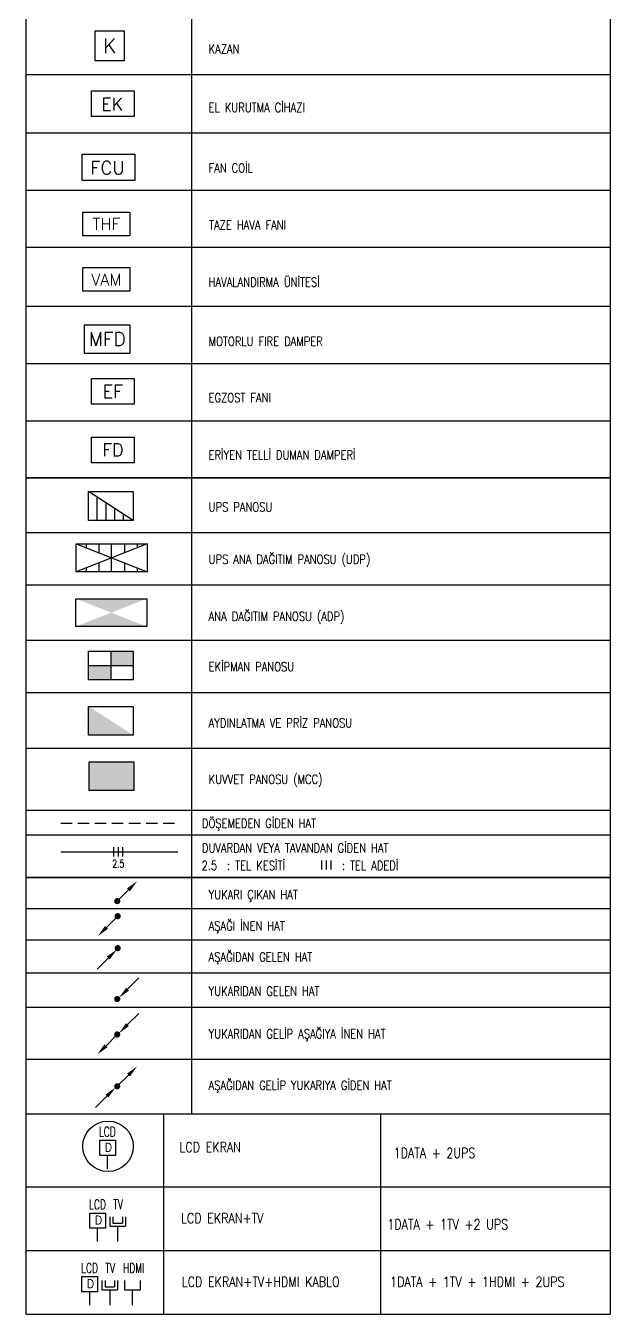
# Model space of a CAD drawing. Extents: x -1439 to 34962, y -872 to 8330.
# Drawn here: x -1439 to -796, y 1380 to 2797 of the extents above; entities that cross this region are included whole.
import ezdxf
from ezdxf.enums import TextEntityAlignment as Align

# ---------------------------------------------------------------- set-up
doc = ezdxf.new("R2010")
doc.units = 0
doc.linetypes.add('HIDDEN', pattern=[0.375, 0.25, -0.125])
for name, color, linetype, lineweight in [('E-ANA DAĞITIM PANOSU', 7, 'Continuous', 30), ('E-AYDINLATMA VE PRİZ PANOSU', 7, 'Continuous', 30), ('E-AŞAĞI İNEN HAT', 7, 'Continuous', 30), ('E-AŞAĞIDAN GELEN HAT', 7, 'Continuous', 30), ('E-AŞAĞIDAN GELİP YUKARIYA GİDEN HAT', 7, 'Continuous', 30), ('E-DATA LCD EKRAN', 7, 'Continuous', 30), ('E-DATA PRİZİ (RJ45)', 7, 'Continuous', 30), ('E-EGZOST FANI', 7, 'Continuous', 30), ('E-EKİPMAN PANOSU', 7, 'Continuous', 30), ('E-EL KURUTMA CİHAZI', 7, 'Continuous', 30), ('E-ERİYEN TELLİ DUMAN DAMPERİ', 7, 'Continuous', 30), ('E-FAN COİL', 7, 'Continuous', 30), ('E-HAVALANDIRMA ÜNİTESİ', 7, 'Continuous', 30), ('E-KABLO', 7, 'Continuous', 30), ('E-KAZAN', 7, 'Continuous', 30), ('E-KUVVET PANOSU (MCC)', 7, 'Continuous', 30), ('E-MOTORLU FIRE DAMPER', 7, 'Continuous', 30), ('E-TAZE HAVA FANI', 7, 'Continuous', 30), ('E-UPS ANA DAĞITIM PANOSU', 7, 'Continuous', 30), ('E-UPS PANOSU', 7, 'Continuous', 30), ('E-YAZI', 7, 'Continuous', 30), ('E-YUKARI ÇIKAN HAT', 7, 'Continuous', 30), ('E-YUKARIDAN GELEN HAT', 7, 'Continuous', 30), ('E-YUKARIDAN GELİP AŞAĞIYA İNEN HAT', 7, 'Continuous', 30)]:
    doc.layers.add(name, color=color, linetype=linetype, lineweight=lineweight)
doc.styles.add('E-YAZI', font='txttw.shx')

# ---------------------------------------------------------------- blocks, each defined once
blk = doc.blocks.new('E-DATA LCD EKRAN')
at = {"layer": 'E-DATA PRİZİ (RJ45)', "color": 1}
blk.add_line((0, 0), (0, 42), dxfattribs=at)
blk.add_lwpolyline([(-24.6, 89.6), (24.6, 89.6), (24.6, 42), (-24.6, 42)], close=True, dxfattribs=at)
blk.add_circle((1.6, 70.7), 79.4, dxfattribs=at)
at = {"layer": 'E-DATA PRİZİ (RJ45)', "color": 1, "style": 'E-YAZI'}
blk.add_text('D', height=25.6, dxfattribs=at).set_placement((-8.8, 54.6))
at = {"layer": 'E-YAZI', "color": 1, "style": 'E-YAZI', "width": 0.7}
blk.add_text('LCD', height=30, dxfattribs=at).set_placement((-27, 101.6))
blk = doc.blocks.new('E-LCD+TV')
at = {"layer": 'E-DATA PRİZİ (RJ45)', "color": 1}
for p, q in [((0, 0), (0, 42)), ((38.5, 77.5), (38.5, 48)), ((38.5, 48), (87.6, 48)), ((48.3, 77.5), (48.3, 57.8)), ((48.3, 57.8), (77.8, 57.8)), ((63, 48), (63, 0)), ((77.8, 77.5), (77.8, 57.8)), ((87.6, 77.5), (87.6, 48))]:
    blk.add_line(p, q, dxfattribs=at)
blk.add_lwpolyline([(-24.6, 89.6), (24.6, 89.6), (24.6, 42), (-24.6, 42)], close=True, dxfattribs=at)
at = {"layer": 'E-DATA PRİZİ (RJ45)', "color": 1, "style": 'E-YAZI'}
blk.add_text('D', height=25.6, dxfattribs=at).set_placement((-8.8, 54.6))
at = {"layer": 'E-YAZI', "color": 1, "style": 'E-YAZI', "width": 0.7}
for s, p in [('LCD', (-27, 101.6)), ('TV', (49, 101.6))]:
    blk.add_text(s, height=30, dxfattribs=at).set_placement(p)
blk = doc.blocks.new('E-LCD+TV+HDMI')
at = {"layer": 'E-DATA PRİZİ (RJ45)', "color": 1}
for p, q in [((-63, 0), (-63, 42)), ((-24.6, 77.5), (-24.6, 48)), ((-24.6, 48), (24.6, 48)), ((-14.7, 77.5), (-14.7, 57.8)), ((-14.7, 57.8), (14.7, 57.8)), ((0, 48), (0, 0)), ((14.7, 77.5), (14.7, 57.8)), ((24.6, 77.5), (24.6, 48)), ((46.1, 77.5), (46.1, 48)), ((46.1, 48), (95.2, 48)), ((70.6, 48), (70.6, 0)), ((95.2, 77.5), (95.2, 48))]:
    blk.add_line(p, q, dxfattribs=at)
blk.add_lwpolyline([(-87.6, 89.6), (-38.5, 89.6), (-38.5, 42), (-87.6, 42)], close=True, dxfattribs=at)
at = {"layer": 'E-DATA PRİZİ (RJ45)', "color": 1, "style": 'E-YAZI'}
blk.add_text('D', height=25.6, dxfattribs=at).set_placement((-71.8, 54.6))
at = {"layer": 'E-YAZI', "color": 1, "style": 'E-YAZI', "width": 0.7}
for s, p in [('LCD', (-90, 101.6)), ('TV', (-14, 101.6)), ('HDMI', (41.2, 101.6))]:
    blk.add_text(s, height=30, dxfattribs=at).set_placement(p)
blk = doc.blocks.new('100_KAZAN')
at = {"layer": 'E-KAZAN', "color": 4}
blk.add_lwpolyline([(-1.8, 1.8), (-1.8, -1.8), (1.8, -1.8), (1.8, 1.8)], close=True, dxfattribs=at)
at = {"layer": 'E-KAZAN', "color": 3, "style": 'E-YAZI'}
blk.add_text('K', height=1.8, dxfattribs=at).set_placement((0, 0), align=Align.MIDDLE_CENTER)
blk = doc.blocks.new('100_EL KURUTMA CİHAZI')
at = {"layer": 'E-EL KURUTMA CİHAZI', "color": 4}
for p, q in [((-2.35, 2.83), (2.35, 2.83)), ((-2.35, 0), (-2.35, 2.83)), ((2.35, 2.83), (2.35, 0)), ((2.35, 0), (-2.35, 0))]:
    blk.add_line(p, q, dxfattribs=at)
at = {"layer": 'E-EL KURUTMA CİHAZI', "color": 3, "style": 'E-YAZI'}
blk.add_text('EK', height=1.4, dxfattribs=at).set_placement((-1.28, 0.68))
blk = doc.blocks.new('100_FAN COİL')
at = {"layer": 'E-FAN COİL', "color": 4}
blk.add_lwpolyline([(-3.62, 0), (-3.62, 3.65), (3.62, 3.65), (3.62, 0)], close=True, dxfattribs=at)
at = {"layer": 'E-FAN COİL', "color": 3, "style": 'E-YAZI'}
blk.add_text('FCU', height=1.8, dxfattribs=at).set_placement((-2.5, 0.87))
blk = doc.blocks.new('100_TAZE HAVA FANI')
at = {"layer": 'E-TAZE HAVA FANI', "color": 4}
blk.add_lwpolyline([(-3.22, 0), (-3.22, 3.25), (3.22, 3.25), (3.22, 0)], close=True, dxfattribs=at)
at = {"layer": 'E-TAZE HAVA FANI', "color": 3, "style": 'E-YAZI'}
blk.add_text('THF', height=1.6, dxfattribs=at).set_placement((0, 1.62), align=Align.MIDDLE_CENTER)
blk = doc.blocks.new('100_HAVALANDIRMA ÜNİTESİ')
at = {"layer": 'E-HAVALANDIRMA ÜNİTESİ', "color": 4}
for p, q in [((-3.22, 0), (-3.22, 3.25)), ((-3.22, 3.25), (3.22, 3.25)), ((3.22, 3.25), (3.22, 0)), ((3.22, 0), (-3.22, 0))]:
    blk.add_line(p, q, dxfattribs=at)
at = {"layer": 'E-HAVALANDIRMA ÜNİTESİ', "color": 3, "style": 'E-YAZI'}
blk.add_text('VAM', height=1.6, dxfattribs=at).set_placement((0, 1.62), align=Align.MIDDLE_CENTER)
blk = doc.blocks.new('100_MOTORLU FIRE DAMPER')
at = {"layer": 'E-MOTORLU FIRE DAMPER', "color": 4}
blk.add_lwpolyline([(-2.53, 0), (2.53, 0), (2.53, 3.05), (-2.53, 3.05)], close=True, dxfattribs=at)
at = {"layer": 'E-MOTORLU FIRE DAMPER', "color": 3, "style": 'E-YAZI'}
blk.add_text('MFD', height=1.505, dxfattribs=at).set_placement((0, 1.53), align=Align.MIDDLE_CENTER)
blk = doc.blocks.new('100_EGZOST FANI')
at = {"layer": 'E-EGZOST FANI', "color": 4}
for p, q in [((-2.35, 2.83), (2.35, 2.83)), ((-2.35, 0), (-2.35, 2.83)), ((2.35, 2.83), (2.35, 0)), ((2.35, 0), (-2.35, 0))]:
    blk.add_line(p, q, dxfattribs=at)
at = {"layer": 'E-EGZOST FANI', "color": 3, "style": 'E-YAZI'}
blk.add_text('EF', height=1.4, dxfattribs=at).set_placement((0, 1.42), align=Align.MIDDLE_CENTER)
blk = doc.blocks.new('100_ERİYEN TELLİ DUMAN DAMPERİ')
at = {"layer": 'E-ERİYEN TELLİ DUMAN DAMPERİ', "color": 4}
blk.add_lwpolyline([(-2.35, 2.83), (2.35, 2.83), (2.35, 0), (-2.35, 0)], close=True, dxfattribs=at)
at = {"layer": 'E-ERİYEN TELLİ DUMAN DAMPERİ', "color": 3, "style": 'E-YAZI'}
blk.add_text('FD', height=1.4, dxfattribs=at).set_placement((0, 1.42), align=Align.MIDDLE_CENTER)
blk = doc.blocks.new('100_UPS PANOSU')
at = {"layer": 'E-UPS PANOSU', "color": 4}
for p, q in [((-38.4, 49.4), (38.4, 49.4)), ((-38.4, 0), (-38.4, 49.4)), ((38.4, 0), (-38.4, 49.4)), ((38.4, 49.4), (38.4, 0)), ((-23.4, 0), (-23.4, 39.7)), ((-8.4, 0), (-8.4, 30.1)), ((38.4, 0), (-38.4, 0)), ((6.6, 0), (6.6, 20.4)), ((21.6, 0), (21.6, 10.8))]:
    blk.add_line(p, q, dxfattribs=at)
blk = doc.blocks.new('100_UPS ANA DAĞITIM PANOSU')
at = {"layer": 'E-UPS ANA DAĞITIM PANOSU', "color": 4}
for p, q in [((-4.87, 1.91), (4.87, 1.91)), ((-4.87, -1.91), (-4.87, 1.91)), ((-4.87, 1.91), (4.87, -1.91)), ((4.87, 1.91), (-4.87, -1.91)), ((-3.52, 1.91), (-3.52, 1.38)), ((-1.76, 1.91), (-1.76, 0.69)), ((0, -1.91), (0, 1.91)), ((1.76, 1.91), (1.76, 0.69)), ((3.52, 1.91), (3.52, 1.38)), ((4.87, 1.91), (4.87, -1.91)), ((-3.52, -1.38), (-3.52, -1.91)), ((-1.76, -0.69), (-1.76, -1.91)), ((1.76, -0.69), (1.76, -1.91)), ((3.52, -1.38), (3.52, -1.91)), ((4.87, -1.91), (-4.87, -1.91))]:
    blk.add_line(p, q, dxfattribs=at)
blk = doc.blocks.new('100_ANA DAĞITIM PANOSU')
at = {"layer": 'E-ANA DAĞITIM PANOSU', "color": 4}
for p, q in [((-4.87, 1.91), (4.87, 1.91)), ((-4.87, -1.91), (-4.87, 1.91)), ((4.87, 1.91), (4.87, -1.91)), ((4.87, -1.91), (-4.87, -1.91))]:
    blk.add_line(p, q, dxfattribs=at)
blk.add_solid([(-4.87, 1.91), (4.87, 1.91), (4.87, -1.91), (-4.87, -1.91)], dxfattribs=at)
blk = doc.blocks.new('100_EKİPMAN PANOSU')
at = {"layer": 'E-EKİPMAN PANOSU', "color": 4}
for p, q in [((-3.07, 3.95), (3.07, 3.95)), ((-3.07, 0), (-3.07, 3.95)), ((0, 3.95), (0, 0)), ((3.07, 3.95), (3.07, 0)), ((-3.07, 1.97), (3.07, 1.97)), ((3.07, 0), (-3.07, 0))]:
    blk.add_line(p, q, dxfattribs=at)
for points in [[(0, 3.95), (3.07, 3.95), (0, 1.97), (3.07, 1.97)], [(-3.07, 1.97), (0, 1.97), (-3.07, 0), (0, 0)]]:
    blk.add_solid(points, dxfattribs=at)
blk = doc.blocks.new('100_AYDINLATMA VE PRİZ PANOSU')
at = {"layer": 'E-AYDINLATMA VE PRİZ PANOSU', "color": 4}
for p, q in [((-3.07, 3.95), (3.07, 3.95)), ((-3.07, 0), (-3.07, 3.95)), ((3.07, 3.95), (3.07, 0)), ((3.07, 0), (-3.07, 0))]:
    blk.add_line(p, q, dxfattribs=at)
blk.add_solid([(3.07, 0), (-3.07, 0), (-3.07, 3.95)], dxfattribs=at)
blk = doc.blocks.new('100_KUVVET PANOSU (MCC)')
at = {"layer": 'E-KUVVET PANOSU (MCC)', "color": 4}
for p, q in [((-3.07, 3.95), (3.07, 3.95)), ((-3.07, 0), (-3.07, 3.95)), ((3.07, 3.95), (3.07, 0)), ((3.07, 0), (-3.07, 0))]:
    blk.add_line(p, q, dxfattribs=at)
blk.add_solid([(-3.07, 3.95), (3.07, 3.95), (-3.07, 0), (3.07, 0)], dxfattribs=at)
blk = doc.blocks.new('100_YUKARI ÇIKAN HAT')
at = {"layer": 'E-YUKARI ÇIKAN HAT', "color": 3, "linetype": 'Continuous'}
blk.add_line((2.47, 2.47), (0, 0), dxfattribs=at)
at = {"layer": 'E-YUKARI ÇIKAN HAT', "color": 4, "linetype": 'Continuous', "const_width": 0.675}
blk.add_lwpolyline([(-0.34, 0, 1), (0.34, 0, 1)], format="xyb", close=True, dxfattribs=at)
at = {"layer": 'E-YUKARI ÇIKAN HAT', "color": 3, "linetype": 'Continuous'}
blk.add_solid([(2.15, 2.79), (2.79, 2.15), (4.38, 4.38)], dxfattribs=at)
blk = doc.blocks.new('100_AŞAĞI İNEN HAT')
at = {"layer": 'E-AŞAĞI İNEN HAT', "color": 3, "linetype": 'Continuous'}
blk.add_line((-2.47, -2.47), (0, 0), dxfattribs=at)
at = {"layer": 'E-AŞAĞI İNEN HAT', "color": 4, "linetype": 'Continuous', "const_width": 0.675}
blk.add_lwpolyline([(-0.34, 0, 1), (0.34, 0, 1)], format="xyb", close=True, dxfattribs=at)
at = {"layer": 'E-AŞAĞI İNEN HAT', "color": 3, "linetype": 'Continuous'}
blk.add_solid([(-2.15, -2.79), (-2.79, -2.15), (-4.38, -4.38)], dxfattribs=at)
blk = doc.blocks.new('100_AŞAĞIDAN GELEN HAT')
at = {"layer": 'E-AŞAĞIDAN GELEN HAT', "color": 3, "linetype": 'Continuous'}
blk.add_line((-2.07, -2.17), (-4.55, -4.64), dxfattribs=at)
at = {"layer": 'E-AŞAĞIDAN GELEN HAT', "color": 4, "linetype": 'Continuous', "const_width": 0.675}
blk.add_lwpolyline([(-0.34, 0, 1), (0.34, 0, 1)], format="xyb", close=True, dxfattribs=at)
at = {"layer": 'E-AŞAĞIDAN GELEN HAT', "color": 3, "linetype": 'Continuous'}
blk.add_solid([(-2.39, -1.85), (-1.76, -2.49), (-0.16, -0.26)], dxfattribs=at)
blk = doc.blocks.new('100_YUKARIDAN GELEN HAT')
at = {"layer": 'E-YUKARIDAN GELEN HAT', "color": 3, "linetype": 'Continuous'}
blk.add_line((2.28, 2.17), (4.75, 4.65), dxfattribs=at)
at = {"layer": 'E-YUKARIDAN GELEN HAT', "color": 4, "linetype": 'Continuous', "const_width": 0.675}
blk.add_lwpolyline([(-0.34, 0, 1), (0.34, 0, 1)], format="xyb", close=True, dxfattribs=at)
at = {"layer": 'E-YUKARIDAN GELEN HAT', "color": 3, "linetype": 'Continuous'}
blk.add_solid([(2.59, 1.86), (1.96, 2.49), (0.37, 0.27)], dxfattribs=at)
blk = doc.blocks.new('100_YUKARIDAN GELİP AŞAĞIYA İNEN HAT')
at = {"layer": 'E-YUKARIDAN GELİP AŞAĞIYA İNEN HAT', "color": 3, "linetype": 'Continuous'}
for p, q in [((2.28, 2.17), (4.75, 4.65)), ((-2.47, -2.47), (0, 0))]:
    blk.add_line(p, q, dxfattribs=at)
at = {"layer": 'E-YUKARIDAN GELİP AŞAĞIYA İNEN HAT', "color": 4, "linetype": 'Continuous', "const_width": 0.675}
blk.add_lwpolyline([(-0.34, 0, 1), (0.34, 0, 1)], format="xyb", close=True, dxfattribs=at)
at = {"layer": 'E-YUKARIDAN GELİP AŞAĞIYA İNEN HAT', "color": 3, "linetype": 'Continuous'}
for points in [[(2.59, 1.86), (1.96, 2.49), (0.37, 0.27)], [(-2.15, -2.79), (-2.79, -2.15), (-4.38, -4.38)]]:
    blk.add_solid(points, dxfattribs=at)
blk = doc.blocks.new('100_AŞAĞIDAN GELİP YUKARIYA GİDEN HAT')
at = {"layer": 'E-AŞAĞIDAN GELİP YUKARIYA GİDEN HAT', "color": 3, "linetype": 'Continuous'}
for p, q in [((2.47, 2.47), (0, 0)), ((-2.28, -2.17), (-4.75, -4.65))]:
    blk.add_line(p, q, dxfattribs=at)
at = {"layer": 'E-AŞAĞIDAN GELİP YUKARIYA GİDEN HAT', "color": 4, "linetype": 'Continuous', "const_width": 0.675}
blk.add_lwpolyline([(0.34, 0, 1), (-0.34, 0, 1)], format="xyb", close=True, dxfattribs=at)
at = {"layer": 'E-AŞAĞIDAN GELİP YUKARIYA GİDEN HAT', "color": 3, "linetype": 'Continuous'}
for points in [[(2.15, 2.79), (2.79, 2.15), (4.38, 4.38)], [(-2.59, -1.86), (-1.96, -2.49), (-0.37, -0.27)]]:
    blk.add_solid(points, dxfattribs=at)

msp = doc.modelspace()

# ---------------------------------------------------------------- linework, layer by layer
at = {"layer": 'E-KABLO', "color": 6, "linetype": 'HIDDEN', "ltscale": 50}
msp.add_line((-1400.13, 1920.04), (-1271.55, 1920.04), dxfattribs=at)
at = {"layer": 'E-KABLO', "color": 6}
msp.add_line((-1400.13, 1888.67), (-1271.55, 1888.67), dxfattribs=at)
at = {"layer": 'E-KABLO', "color": 7}
for p, q in [((-1342.15, 1893.67), (-1342.15, 1883.67)), ((-1337.15, 1893.67), (-1337.15, 1883.67)), ((-1332.15, 1893.67), (-1332.15, 1883.67))]:
    msp.add_line(p, q, dxfattribs=at)
at = {"layer": 'E-KABLO'}
for p, q in [((-1287.17, 1599.99), (-1287.17, 1380)), ((-1048.78, 1599.99), (-1048.78, 1380)), ((-1438.53, 1520), (-796.2, 1520)), ((-1438.53, 1450), (-796.2, 1450)), ((-1438.53, 1380), (-796.2, 1380))]:
    msp.add_line(p, q, dxfattribs=at)
at = {"layer": 'E-YAZI', "color": 4}
for p, q in [((-1438.53, 4180), (-1438.53, 1539.29)), ((-796.2, 4180), (-796.2, 1539.29)), ((-1438.53, 1599.99), (-1438.53, 1380)), ((-796.2, 1599.99), (-796.2, 1380))]:
    msp.add_line(p, q, dxfattribs=at)
at = {"layer": 'E-YAZI', "color": 7}
for p, q in [((-1256.27, 4120.92), (-1256.27, 1600)), ((-1438.53, 2743.75), (-796.2, 2743.75)), ((-796.2, 2488.77), (-1438.53, 2488.77)), ((-796.2, 2300.1), (-1438.53, 2300.1)), ((-796.2, 2239.61), (-1438.53, 2239.61)), ((-796.2, 2182.02), (-1438.53, 2182.02)), ((-796.2, 2121.27), (-1438.53, 2121.27)), ((-796.2, 2121.27), (-1438.53, 2121.27)), ((-796.2, 2063.44), (-1438.53, 2063.44)), ((-796.2, 2002.35), (-1438.53, 2002.35)), ((-796.2, 1934.21), (-1438.53, 1934.21)), ((-796.2, 1906.89), (-1438.53, 1906.89)), ((-1113.43, 1879.07), (-1113.43, 1869.07)), ((-1108.43, 1879.07), (-1108.43, 1869.07)), ((-1103.43, 1879.07), (-1103.43, 1869.07)), ((-796.2, 1860.52), (-1438.53, 1860.52)), ((-796.2, 1826.03), (-1438.53, 1826.03)), ((-796.2, 1791.54), (-1438.53, 1791.54)), ((-796.2, 1755.18), (-1438.53, 1755.18)), ((-796.2, 1717.29), (-1438.53, 1717.29)), ((-796.2, 1660.32), (-1438.53, 1660.32)), ((-796.2, 1599.99), (-1438.53, 1599.99))]:
    msp.add_line(p, q, dxfattribs=at)
at = {"layer": 'E-YAZI', "color": 7, "linetype": 'Continuous'}
for p, q in [((-1438.53, 2679.59), (-796.2, 2679.59)), ((-1438.53, 2616.7), (-796.2, 2616.7)), ((-1438.53, 2553.81), (-796.2, 2553.81)), ((-1438.53, 2425.88), (-796.2, 2425.88)), ((-1438.53, 2362.99), (-796.2, 2362.99)), ((-1438.53, 2300.1), (-796.2, 2300.1)), ((-1438.53, 2300.1), (-796.2, 2300.1)), ((-1438.53, 1860.52), (-796.2, 1860.52))]:
    msp.add_line(p, q, dxfattribs=at)

# ---------------------------------------------------------------- block references
at = {"layer": 'E-ANA DAĞITIM PANOSU', "xscale": 8, "yscale": 8, "zscale": 8}
msp.add_blockref('100_ANA DAĞITIM PANOSU', (-1344.63, 2151.83), dxfattribs=at)
at = {"layer": 'E-AYDINLATMA VE PRİZ PANOSU', "xscale": 8, "yscale": 8, "zscale": 8}
msp.add_blockref('100_AYDINLATMA VE PRİZ PANOSU', (-1344.93, 2017.08), dxfattribs=at)
at = {"layer": 'E-AŞAĞI İNEN HAT', "xscale": 5, "yscale": 5, "zscale": 5}
msp.add_blockref('100_AŞAĞI İNEN HAT', (-1337.49, 1817.9), dxfattribs=at)
at = {"layer": 'E-AŞAĞIDAN GELEN HAT', "xscale": 5, "yscale": 5, "zscale": 5}
msp.add_blockref('100_AŞAĞIDAN GELEN HAT', (-1337.49, 1782.7), dxfattribs=at)
at = {"layer": 'E-AŞAĞIDAN GELİP YUKARIYA GİDEN HAT', "xscale": 5, "yscale": 5, "zscale": 5}
msp.add_blockref('100_AŞAĞIDAN GELİP YUKARIYA GİDEN HAT', (-1338.02, 1630.79), dxfattribs=at)
at = {"layer": 'E-DATA LCD EKRAN', "color": 1, "xscale": 0.35, "yscale": 0.35, "zscale": 0.35}
for name, p in [('E-DATA LCD EKRAN', (-1348.7, 1540)), ('E-LCD+TV', (-1359.61, 1460)), ('E-LCD+TV+HDMI', (-1346.23, 1390))]:
    msp.add_blockref(name, p, dxfattribs=at)
at = {"layer": 'E-EGZOST FANI', "xscale": 10, "yscale": 10, "zscale": 10}
msp.add_blockref('100_EGZOST FANI', (-1342.83, 2381.05), dxfattribs=at)
at = {"layer": 'E-EKİPMAN PANOSU', "xscale": 8, "yscale": 8, "zscale": 8}
msp.add_blockref('100_EKİPMAN PANOSU', (-1344.93, 2077.86), dxfattribs=at)
at = {"layer": 'E-EL KURUTMA CİHAZI', "xscale": 10, "yscale": 10, "zscale": 10}
msp.add_blockref('100_EL KURUTMA CİHAZI', (-1342.83, 2697.44), dxfattribs=at)
at = {"layer": 'E-ERİYEN TELLİ DUMAN DAMPERİ', "xscale": 10, "yscale": 10, "zscale": 10}
msp.add_blockref('100_ERİYEN TELLİ DUMAN DAMPERİ', (-1342.83, 2316.68), dxfattribs=at)
at = {"layer": 'E-FAN COİL', "xscale": 8, "yscale": 8, "zscale": 8}
msp.add_blockref('100_FAN COİL', (-1347.53, 2627.03), dxfattribs=at)
at = {"layer": 'E-HAVALANDIRMA ÜNİTESİ', "xscale": 8, "yscale": 8, "zscale": 8}
msp.add_blockref('100_HAVALANDIRMA ÜNİTESİ', (-1349.9, 2505.31), dxfattribs=at)
at = {"layer": 'E-KAZAN', "xscale": 9, "yscale": 9, "zscale": 9}
msp.add_blockref('100_KAZAN', (-1346.27, 2775.34), dxfattribs=at)
at = {"layer": 'E-KUVVET PANOSU (MCC)', "xscale": 8, "yscale": 8, "zscale": 8}
msp.add_blockref('100_KUVVET PANOSU (MCC)', (-1344.5, 1956.24), dxfattribs=at)
at = {"layer": 'E-MOTORLU FIRE DAMPER', "xscale": 10, "yscale": 10, "zscale": 10}
msp.add_blockref('100_MOTORLU FIRE DAMPER', (-1349.05, 2437.43), dxfattribs=at)
at = {"layer": 'E-TAZE HAVA FANI', "xscale": 8, "yscale": 8, "zscale": 8}
msp.add_blockref('100_TAZE HAVA FANI', (-1349.9, 2566.35), dxfattribs=at)
at = {"layer": 'E-UPS ANA DAĞITIM PANOSU', "xscale": 8, "yscale": 8, "zscale": 8}
msp.add_blockref('100_UPS ANA DAĞITIM PANOSU', (-1344.15, 2212.11), dxfattribs=at)
at = {"layer": 'E-UPS PANOSU', "xscale": 0.6400002083427264, "yscale": 0.6400002083427264, "zscale": 0.6400002083427264}
msp.add_blockref('100_UPS PANOSU', (-1344.93, 2253.35), dxfattribs=at)
at = {"layer": 'E-YUKARI ÇIKAN HAT', "xscale": 5, "yscale": 5, "zscale": 5}
msp.add_blockref('100_YUKARI ÇIKAN HAT', (-1338.02, 1834.46), dxfattribs=at)
at = {"layer": 'E-YUKARIDAN GELEN HAT', "xscale": 5, "yscale": 5, "zscale": 5}
msp.add_blockref('100_YUKARIDAN GELEN HAT', (-1338.02, 1726.7), dxfattribs=at)
at = {"layer": 'E-YUKARIDAN GELİP AŞAĞIYA İNEN HAT', "xscale": 5, "yscale": 5, "zscale": 5}
msp.add_blockref('100_YUKARIDAN GELİP AŞAĞIYA İNEN HAT', (-1338.02, 1687.75), dxfattribs=at)

# ---------------------------------------------------------------- texts
at = {"layer": 'E-KABLO', "color": 3, "linetype": 'Continuous', "style": 'E-YAZI', "width": 0.7}
msp.add_text('2.5', height=8.75, dxfattribs=at).set_placement((-1343.39, 1871.3))
at = {"layer": 'E-YAZI', "color": 3, "style": 'E-YAZI', "width": 0.8}
for s, height, p in [('KAZAN', 10, (-1237.6, 2766.76)), ('EL KURUTMA CİHAZI', 10, (-1237.64, 2702.52)), ('FAN COİL', 10, (-1237.6, 2636.04)), ('TAZE HAVA FANI', 10, (-1237.12, 2573.15)), ('HAVALANDIRMA ÜNİTESİ', 10, (-1237.6, 2510.39)), ('MOTORLU FIRE DAMPER', 10, (-1237.6, 2445.22)), ('EGZOST FANI', 10, (-1237.64, 2383.23)), ('ERİYEN TELLİ DUMAN DAMPERİ', 10, (-1237.64, 2320.34)), ('UPS PANOSU', 10, (-1237.54, 2263.01)), ('UPS ANA DAĞITIM PANOSU (UDP)', 10, (-1237.54, 2205.55)), ('ANA DAĞITIM PANOSU (ADP)', 10, (-1237.54, 2142.69)), ('EKİPMAN PANOSU', 10, (-1237.54, 2087.32)), ('AYDINLATMA VE PRİZ PANOSU', 10, (-1237.54, 2025.44)), ('KUVVET PANOSU (MCC)', 10, (-1237.54, 1963.53)), ('DÖŞEMEDEN GİDEN HAT', 10, (-1244.94, 1915)), ('DUVARDAN VEYA TAVANDAN GİDEN HAT', 10, (-1244.94, 1887.92)), ('2.5', 10, (-1245.27, 1868.63)), (': TEL KESİTİ', 10, (-1217.39, 1868.63)), (': TEL ADEDİ', 10, (-1091.07, 1868.63)), ('YUKARI ÇIKAN HAT', 10, (-1237.54, 1836.62)), ('AŞAĞI İNEN HAT', 10, (-1237.54, 1802.2)), ('AŞAĞIDAN GELEN HAT', 10, (-1237.54, 1767.92)), ('YUKARIDAN GELEN HAT', 10, (-1237.54, 1730.39)), ('YUKARIDAN GELİP AŞAĞIYA İNEN HAT', 10, (-1237.54, 1683.43)), ('AŞAĞIDAN GELİP YUKARIYA GİDEN HAT', 10, (-1237.54, 1626.86)), ('LCD EKRAN', 11.2, (-1269.66, 1558.13)), ('1DATA + 2UPS', 11.2, (-1034.25, 1551.82)), ('LCD EKRAN+TV', 11.2, (-1267.95, 1480)), ('1DATA + 1TV +2 UPS', 11.2, (-1041.21, 1473.31)), ('LCD EKRAN+TV+HDMI KABLO', 11.2, (-1267.11, 1410)), ('1DATA + 1TV + 1HDMI + 2UPS', 11.2, (-1038.12, 1410))]:
    msp.add_text(s, height=height, dxfattribs=at).set_placement(p)

doc.saveas('drawing.dxf')
